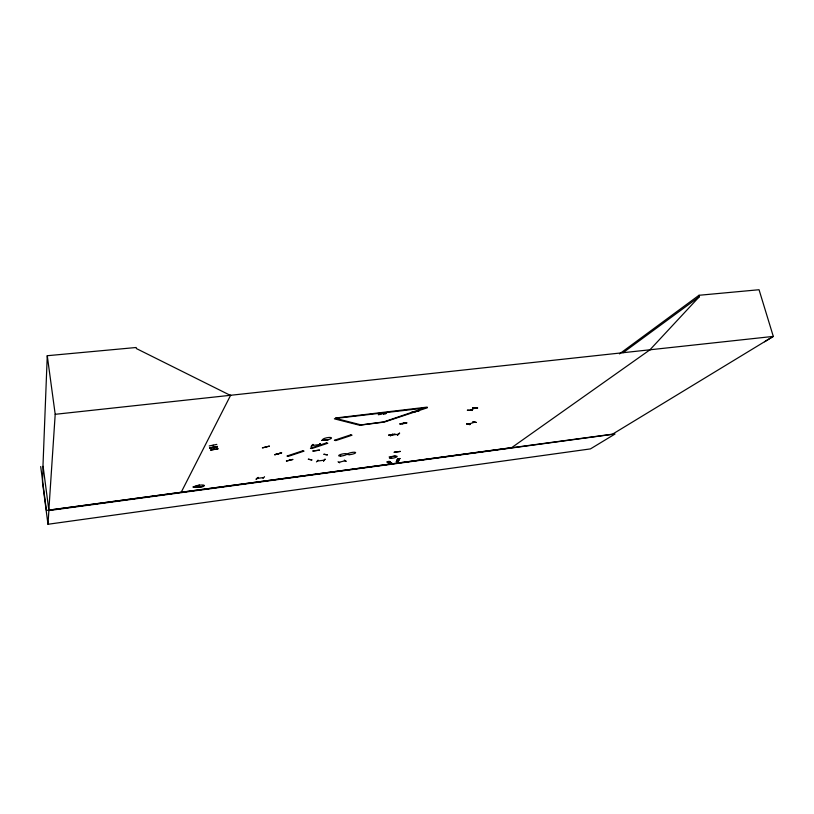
<?xml version="1.0" encoding="UTF-8"?>
<svg xmlns="http://www.w3.org/2000/svg" width="814" height="814" viewBox="0 0 814 814"><rect width="100%" height="100%" fill="white"/><g stroke="black" fill="none" stroke-linecap="round" stroke-linejoin="round"><path stroke-width="1.22" d="M230.616 395.502L136.355 348.545L136.192 347.497L47.263 355.718L42.989 465.506L48.891 510.551L47.975 524.267L590.445 448.901L615.018 434.015L48.891 510.551M43.091 466.32L42.47 482.081L47.975 524.267M47.263 355.718L55.199 414.306L48.84 510.175L511.66 447.659M467.389 410.205L472.354 410.429L467.45 410.246M466.575 423.921L470.034 424.582L466.89 423.86M466.829 423.819L469.963 424.501M212.973 445.451L213.787 446.835M339.703 462.81L338.044 461.782M316.463 461.914L318.071 460.114M311.487 446.337L313.125 444.413M312.82 444.505L311.172 446.479L312.841 444.464M258.109 477.411L256.064 479.161M256.329 479.12L258.17 477.462L256.4 479.171M319.485 450.081L312.729 451.037L319.424 450.193M395.146 434.208L388.532 435.134L395.075 434.279M213.889 446.978L213.207 445.238M398.29 458.821L396.733 461.538L398.3 458.811L397.578 458.933L396.296 461.609L397.893 458.893M396.438 461.487L397.985 458.872M55.199 414.306L773.3 336.406L759.045 289.733L699.012 295.279L619.495 353.887M399.776 458.455L397.924 461.314L399.959 458.516M181.095 492.47L230.657 395.207M387.281 461.904L390.048 463.573M388.736 461.436L391.819 463.227L389.173 461.334M389.55 463.807L387.311 461.874M389.652 463.675L390.221 463.624L387.545 461.731M402.665 423.962L402.818 423.819M311.782 459.981L308.384 459.188M311.894 459.9L308.374 459.238M414.957 411.945L415.232 411.742M321.622 440.435L328.5 439.601L321.53 440.476M320.044 443.62L318.366 445.573L320.095 443.549M324.918 459.228L323.575 460.999M323.565 460.968L325.152 459.198M649.908 349.837L699.399 296.622L699.012 295.279M397.354 435.134L399.399 433.17M397.619 435.114L399.664 433.15M406.746 422.954L400.02 423.768L406.827 422.812M264.519 476.689L263.003 478.388M470.146 410.297L474.654 408.241M394.241 452.218L400.346 451.414L394.19 452.269M389.937 463.715L387.026 461.976L389.641 463.685M391.412 463.339L389.061 461.457M623.025 352.737L699.399 296.622M511.406 447.832L650.335 349.542M391.931 434.473L392.033 434.615M764.57 341.758L773.3 336.406L612.525 434.167L46.429 510.439L40.7 466.554M392.674 434.015L390.415 436.019M265.781 447.12L266.178 447.049M277.879 453.663L277.95 453.988M468.406 424.196L474.43 422.242M477.431 408.119L472.527 407.814M289.723 460.154L289.387 460.205M214.011 449.328L213.461 447.71L214.326 449.267M338.889 462.291L345.167 460.775M193.864 486.925C196.347 484.422 212.474 484.127 198.494 487.403C183.191 485.999 204.07 488.827 204.131 485.561M193.885 487.016L199.522 485.063M473.158 421.693L476.292 422.446L472.914 421.764M327.259 454.863L323.779 454.243L327.401 454.863M403.632 423.077L403.622 423.29M269.383 446.184L262.352 447.883L269.251 446.113M281.613 452.828L275.04 454.65M281.268 453.011L274.583 454.731L281.613 452.879M286.487 461.06L292.979 459.422L286.386 460.968M346.042 461.212L344.302 460.205L345.991 461.284M216.809 444.403L209.218 445.94M209.89 447.751L217.511 446.448L209.931 447.832M217.979 448.697L210.46 450.071L218.03 448.89M323.85 460.236L317.704 461.029M398.097 434.289L391.86 435.063M389.123 456.939L395.177 456.013M312.434 445.482L319.23 444.566M406.522 423.209L399.684 424.053M418.956 411.151L411.915 411.996M257.377 478.347L263.604 477.584M477.706 407.977L472.578 407.845M399.664 458.587L397.924 461.314L399.552 458.587M398.616 461.212L398.046 461.131M391.829 463.217L388.777 461.426M198.87 486.151L199.522 486.06L198.87 486.151M336.029 417.958L334.401 418.834L359.208 425.152L383.638 421.906L427.197 407.112L336.029 417.958M360.439 424.735L360.063 425.152L384.3 422.09L427.37 407.753L335.663 418.406L360.439 424.735M381.756 413.197L379.365 413.481L379.996 413.939L378.286 414.672L381.206 414.326L380.576 413.878L382.326 413.136L381.756 413.197M386.375 412.647L383.984 412.932L384.615 413.39L382.895 414.123L385.805 413.777L385.195 413.329L386.945 412.576L386.375 412.647M302.574 450.854L286.986 456.033L288.451 456.298L304.019 451.129L302.574 450.854M326.363 442.948L310.449 448.229L311.884 448.524L327.767 443.254L326.363 442.948M350.641 434.88L334.401 440.272L335.795 440.588L352.014 435.205L350.641 434.88M217.348 446.886L209.768 448.28L217.358 446.917M349.43 454.67A4.182 0.926 -11.5 0 0 355.616 452.676A4.182 0.926 -11.5 0 0 349.471 453.032A4.182 0.926 -11.5 0 0 349.43 454.67M391.168 458.394A3.989 0.845 -11.9 0 0 397.161 456.501A3.989 0.845 -11.9 0 0 391.453 456.858A3.989 0.845 -11.9 0 0 391.168 458.394M324.918 440.15A4.497 1.068 -11.2 0 0 331.491 437.963A4.497 1.068 -11.2 0 0 324.806 438.288A4.497 1.068 -11.2 0 0 324.918 440.15M340.73 456.064A4.192 0.926 -11.4 0 0 346.896 454.07A4.192 0.926 -11.4 0 0 340.71 454.436A4.192 0.926 -11.4 0 0 340.73 456.064"/></g></svg>
